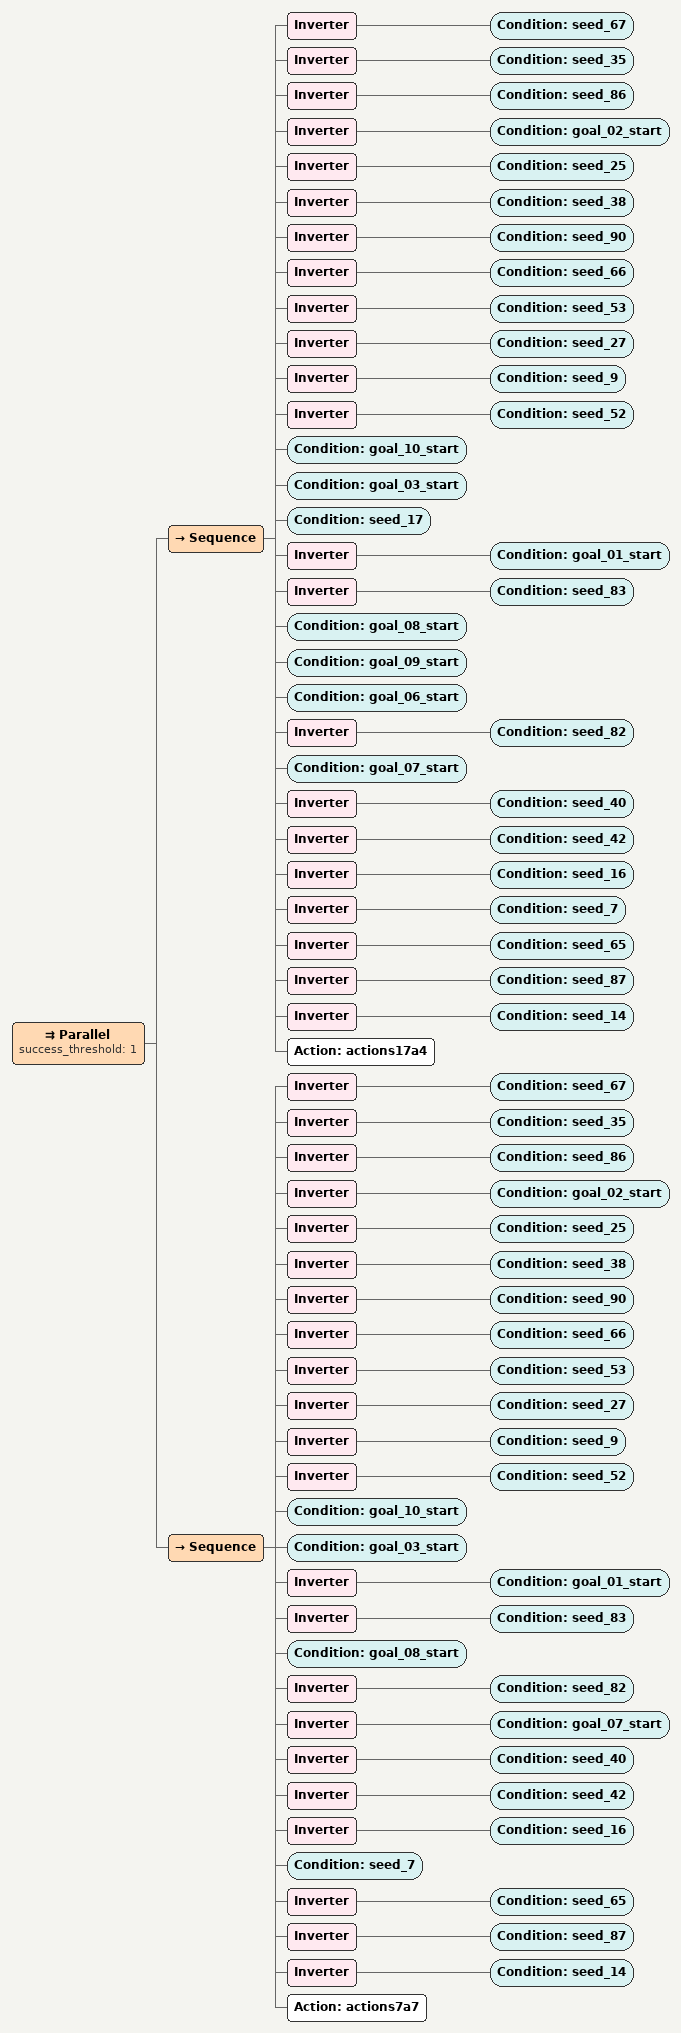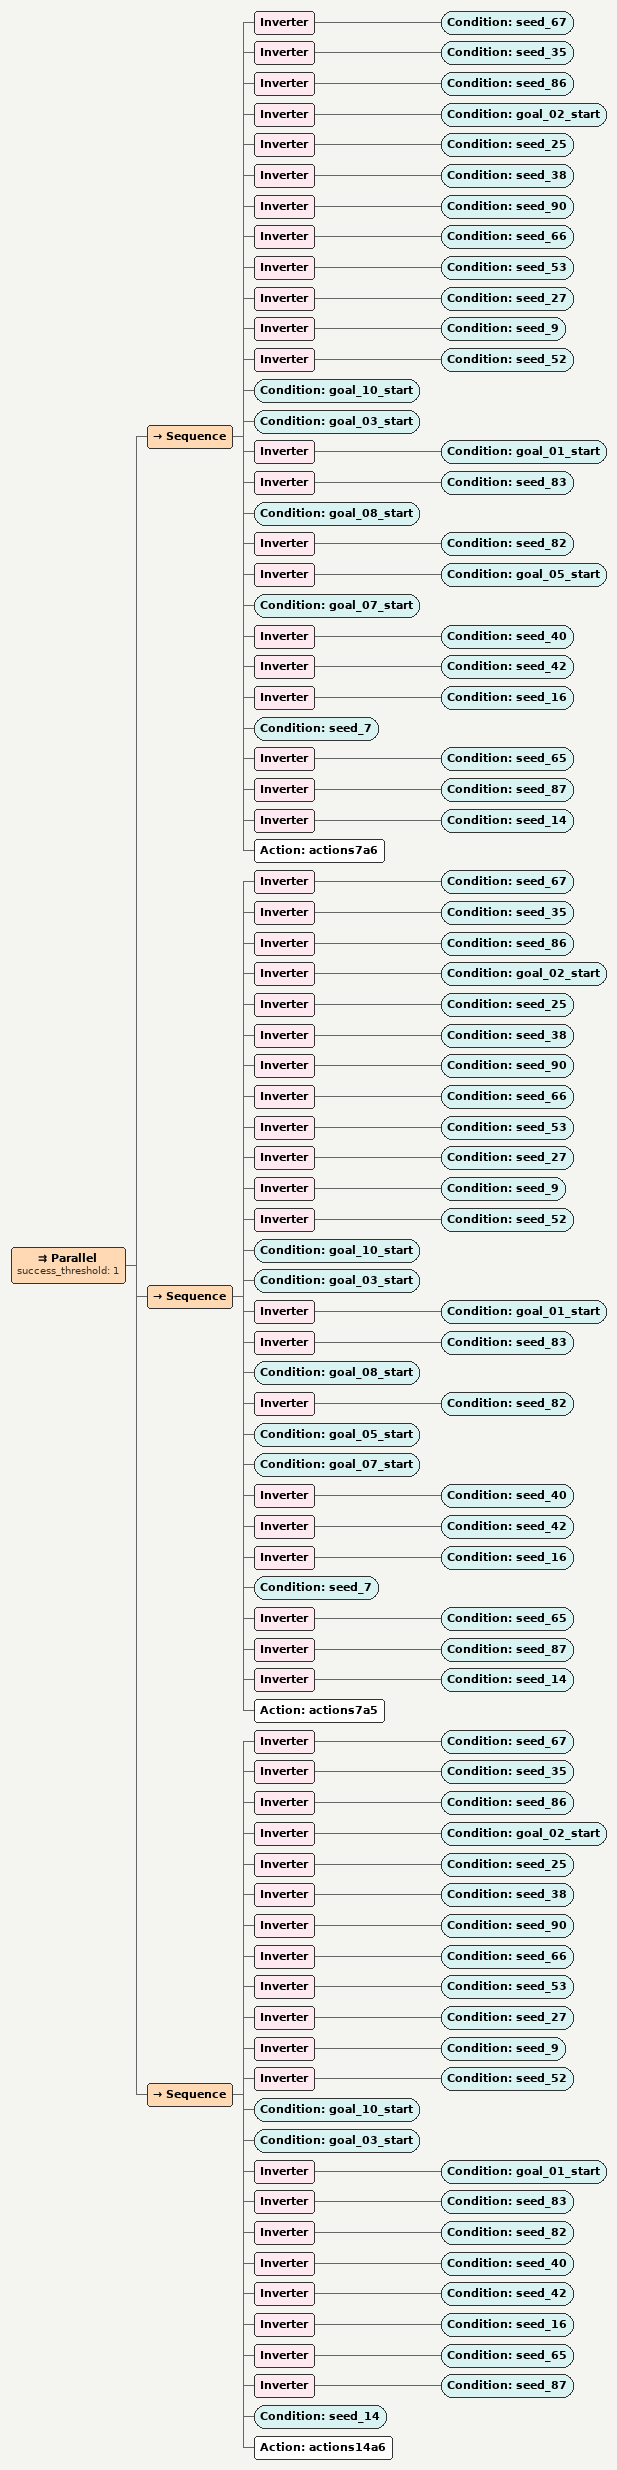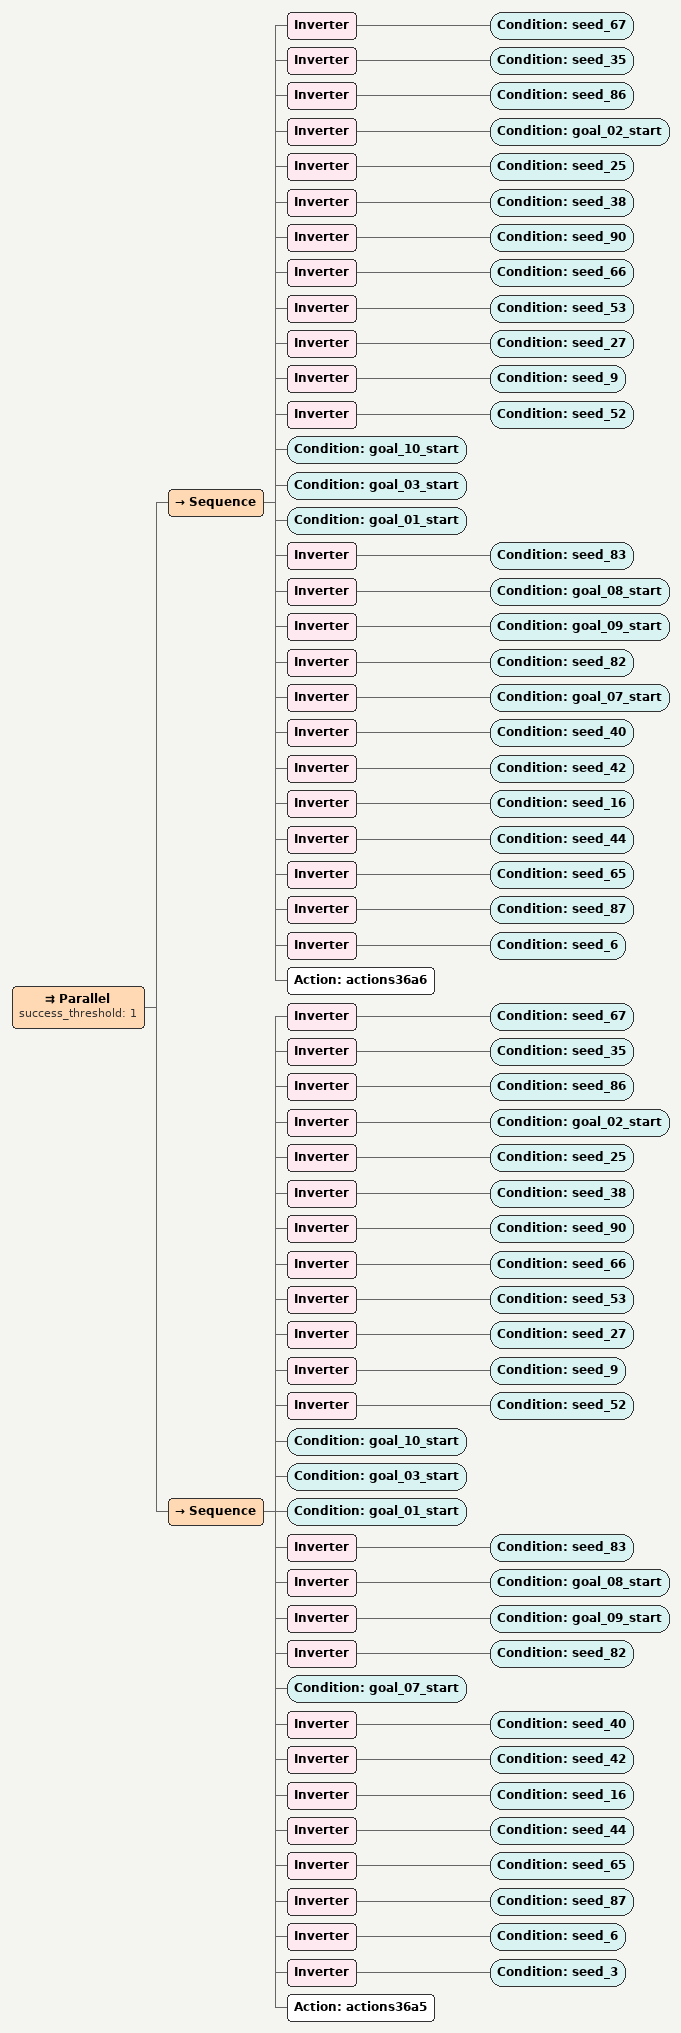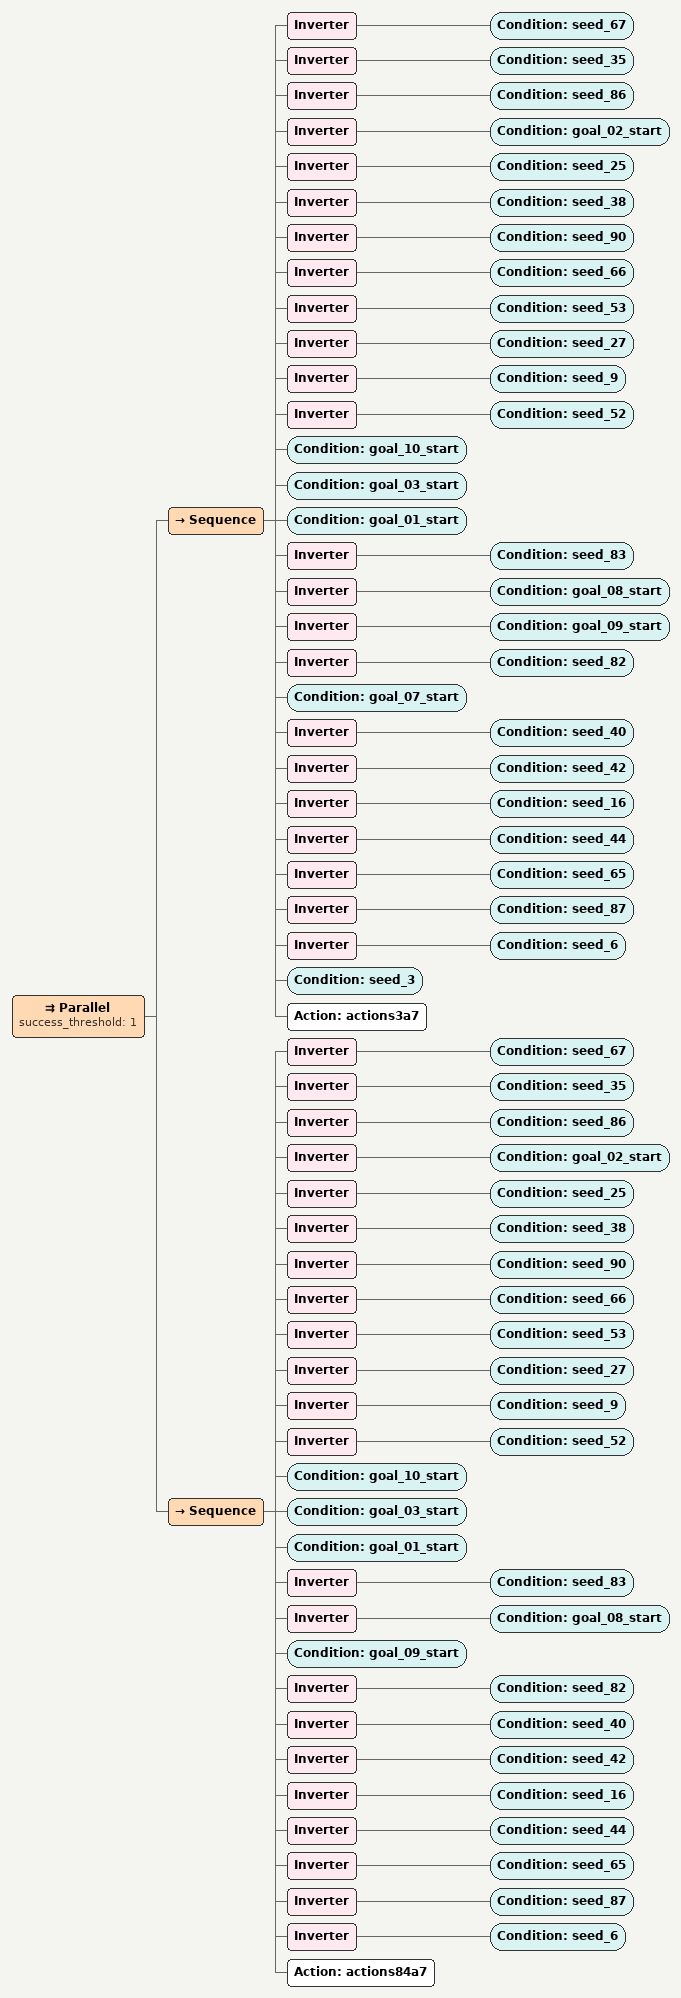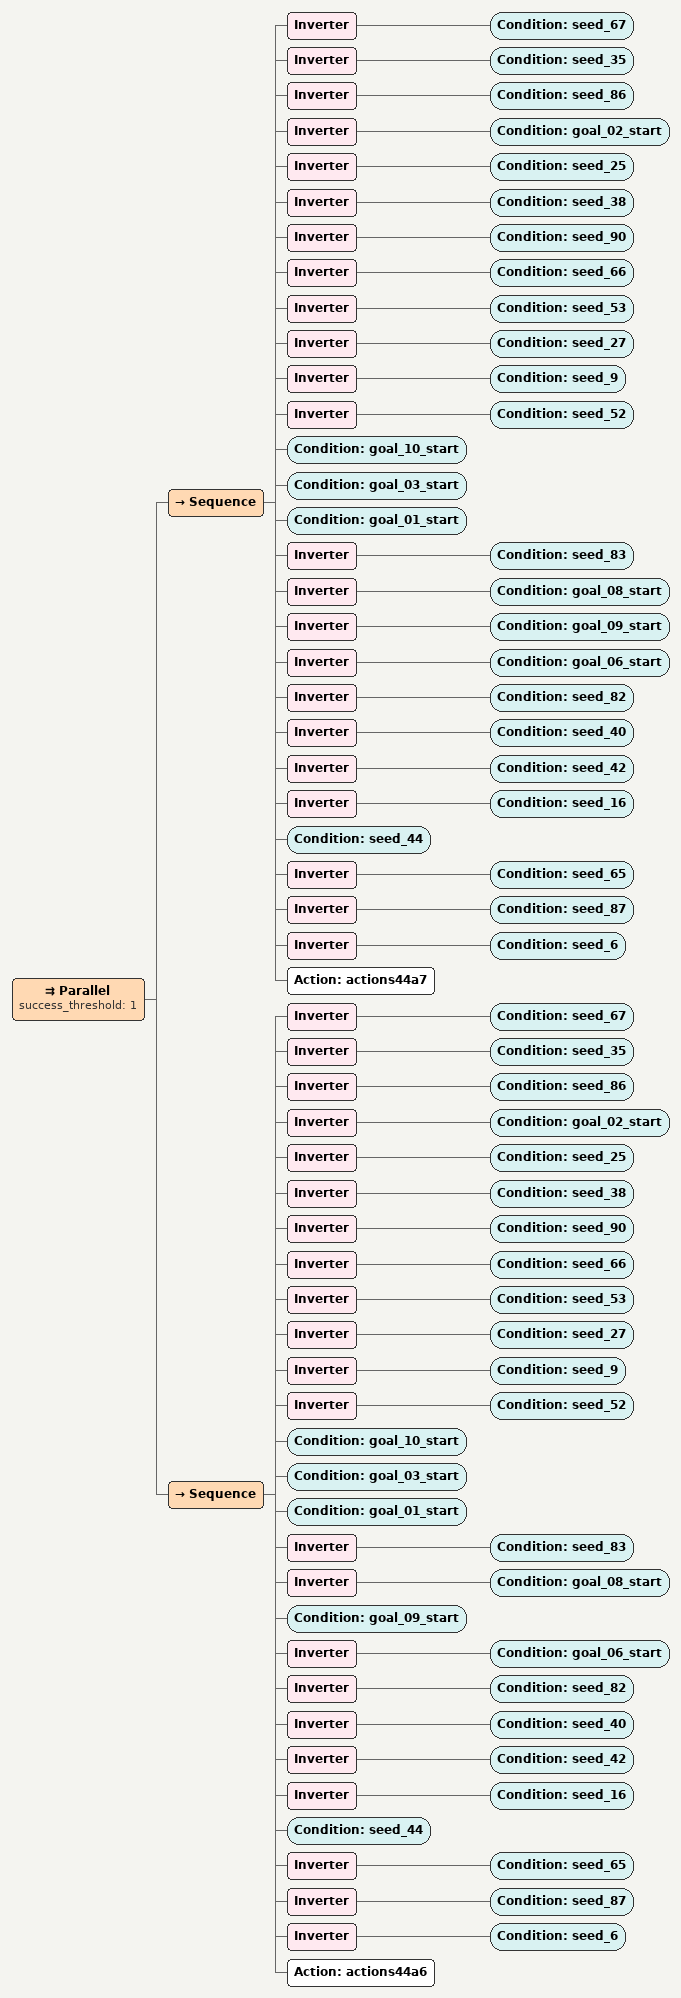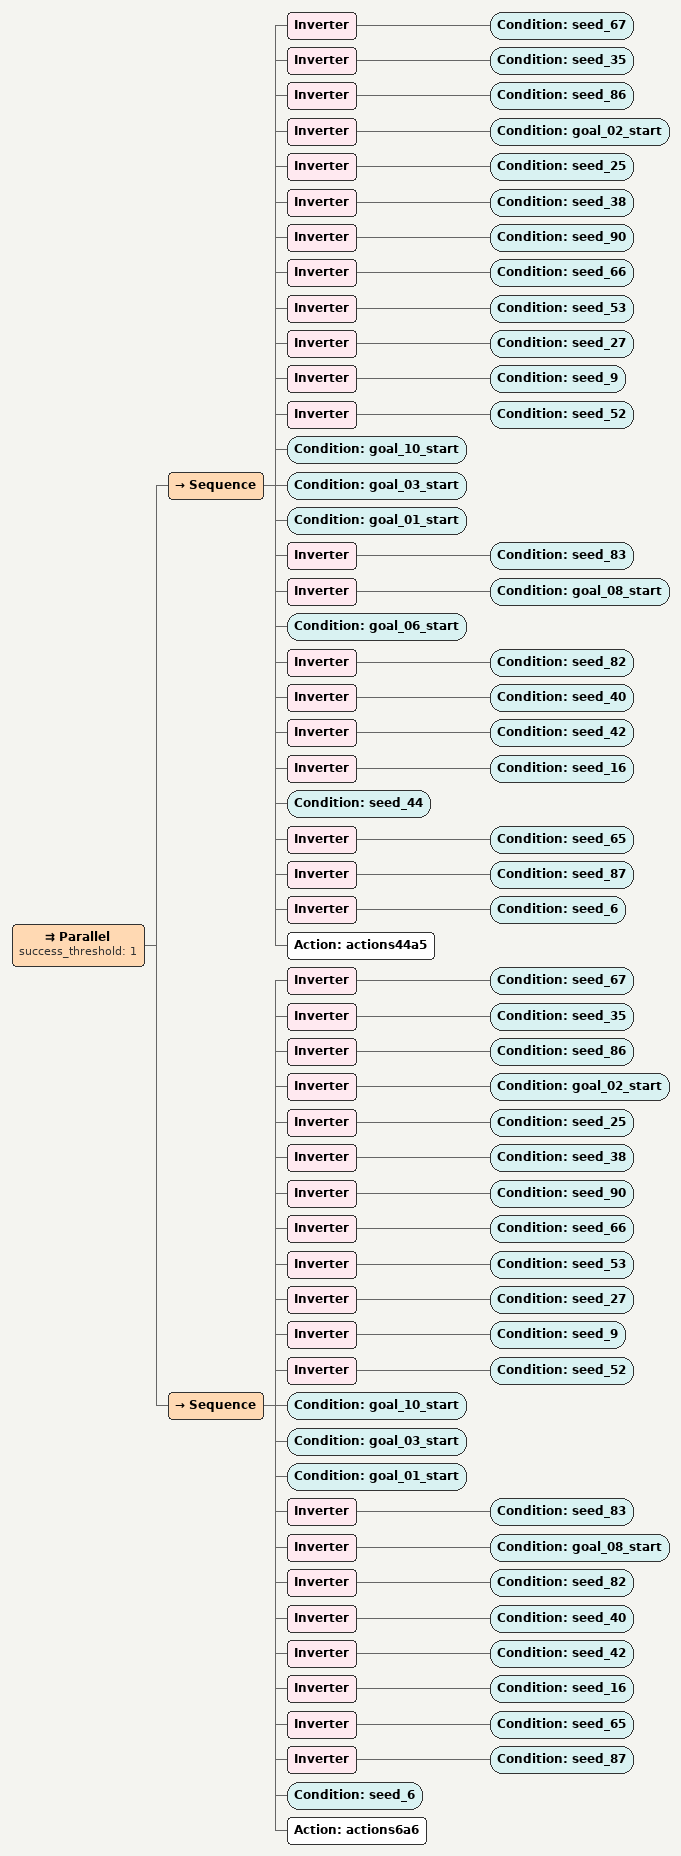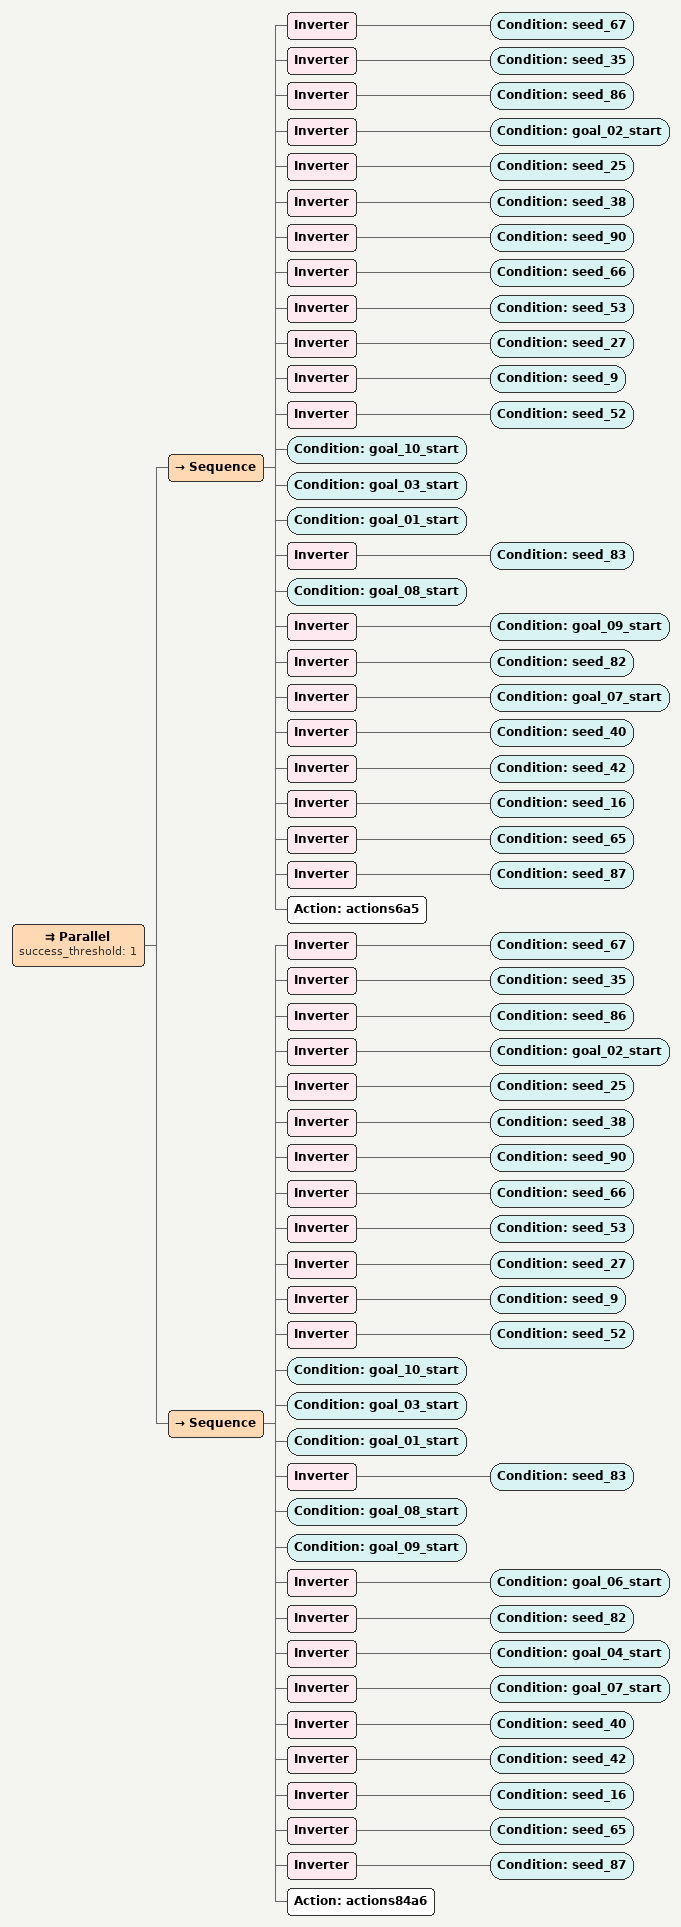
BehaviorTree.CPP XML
<Parallel success_threshold="1">
  <Sequence>
    <Inverter>
      <Condition ID="seed_67"/>
    </Inverter>
    <Inverter>
      <Condition ID="seed_35"/>
    </Inverter>
    <Inverter>
      <Condition ID="seed_86"/>
    </Inverter>
    <Inverter>
      <Condition ID="goal_02_start"/>
    </Inverter>
    <Inverter>
      <Condition ID="seed_25"/>
    </Inverter>
    <Inverter>
      <Condition ID="seed_38"/>
    </Inverter>
    <Inverter>
      <Condition ID="seed_90"/>
    </Inverter>
    <Inverter>
      <Condition ID="seed_66"/>
    </Inverter>
    <Inverter>
      <Condition ID="seed_53"/>
    </Inverter>
    <Inverter>
      <Condition ID="seed_27"/>
    </Inverter>
    <Inverter>
      <Condition ID="seed_9"/>
    </Inverter>
    <Inverter>
      <Condition ID="seed_52"/>
    </Inverter>
    <Condition ID="goal_10_start"/>
    <Condition ID="goal_03_start"/>
    <Condition ID="seed_17"/>
    <Inverter>
      <Condition ID="goal_01_start"/>
    </Inverter>
    <Inverter>
      <Condition ID="seed_83"/>
    </Inverter>
    <Condition ID="goal_08_start"/>
    <Condition ID="goal_09_start"/>
    <Condition ID="goal_06_start"/>
    <Inverter>
      <Condition ID="seed_82"/>
    </Inverter>
    <Condition ID="goal_07_start"/>
    <Inverter>
      <Condition ID="seed_40"/>
    </Inverter>
    <Inverter>
      <Condition ID="seed_42"/>
    </Inverter>
    <Inverter>
      <Condition ID="seed_16"/>
    </Inverter>
    <Inverter>
      <Condition ID="seed_7"/>
    </Inverter>
    <Inverter>
      <Condition ID="seed_65"/>
    </Inverter>
    <Inverter>
      <Condition ID="seed_87"/>
    </Inverter>
    <Inverter>
      <Condition ID="seed_14"/>
    </Inverter>
    <Action ID="actions17a4"/>
  </Sequence>
  <Sequence>
    <Inverter>
      <Condition ID="seed_67"/>
    </Inverter>
    <Inverter>
      <Condition ID="seed_35"/>
    </Inverter>
    <Inverter>
      <Condition ID="seed_86"/>
    </Inverter>
    <Inverter>
      <Condition ID="goal_02_start"/>
    </Inverter>
    <Inverter>
      <Condition ID="seed_25"/>
    </Inverter>
    <Inverter>
      <Condition ID="seed_38"/>
    </Inverter>
    <Inverter>
      <Condition ID="seed_90"/>
    </Inverter>
    <Inverter>
      <Condition ID="seed_66"/>
    </Inverter>
    <Inverter>
      <Condition ID="seed_53"/>
    </Inverter>
    <Inverter>
      <Condition ID="seed_27"/>
    </Inverter>
    <Inverter>
      <Condition ID="seed_9"/>
    </Inverter>
    <Inverter>
      <Condition ID="seed_52"/>
    </Inverter>
    <Condition ID="goal_10_start"/>
    <Condition ID="goal_03_start"/>
    <Inverter>
      <Condition ID="goal_01_start"/>
    </Inverter>
    <Inverter>
      <Condition ID="seed_83"/>
    </Inverter>
    <Condition ID="goal_08_start"/>
    <Inverter>
      <Condition ID="seed_82"/>
    </Inverter>
    <Inverter>
      <Condition ID="goal_07_start"/>
    </Inverter>
    <Inverter>
      <Condition ID="seed_40"/>
    </Inverter>
    <Inverter>
      <Condition ID="seed_42"/>
    </Inverter>
    <Inverter>
      <Condition ID="seed_16"/>
    </Inverter>
    <Condition ID="seed_7"/>
    <Inverter>
      <Condition ID="seed_65"/>
    </Inverter>
    <Inverter>
      <Condition ID="seed_87"/>
    </Inverter>
    <Inverter>
      <Condition ID="seed_14"/>
    </Inverter>
    <Action ID="actions7a7"/>
  </Sequence>
</Parallel>

<Parallel success_threshold="1">
  <Sequence>
    <Inverter>
      <Condition ID="seed_67"/>
    </Inverter>
    <Inverter>
      <Condition ID="seed_35"/>
    </Inverter>
    <Inverter>
      <Condition ID="seed_86"/>
    </Inverter>
    <Inverter>
      <Condition ID="goal_02_start"/>
    </Inverter>
    <Inverter>
      <Condition ID="seed_25"/>
    </Inverter>
    <Inverter>
      <Condition ID="seed_38"/>
    </Inverter>
    <Inverter>
      <Condition ID="seed_90"/>
    </Inverter>
    <Inverter>
      <Condition ID="seed_66"/>
    </Inverter>
    <Inverter>
      <Condition ID="seed_53"/>
    </Inverter>
    <Inverter>
      <Condition ID="seed_27"/>
    </Inverter>
    <Inverter>
      <Condition ID="seed_9"/>
    </Inverter>
    <Inverter>
      <Condition ID="seed_52"/>
    </Inverter>
    <Condition ID="goal_10_start"/>
    <Condition ID="goal_03_start"/>
    <Inverter>
      <Condition ID="goal_01_start"/>
    </Inverter>
    <Inverter>
      <Condition ID="seed_83"/>
    </Inverter>
    <Condition ID="goal_08_start"/>
    <Inverter>
      <Condition ID="seed_82"/>
    </Inverter>
    <Inverter>
      <Condition ID="goal_05_start"/>
    </Inverter>
    <Condition ID="goal_07_start"/>
    <Inverter>
      <Condition ID="seed_40"/>
    </Inverter>
    <Inverter>
      <Condition ID="seed_42"/>
    </Inverter>
    <Inverter>
      <Condition ID="seed_16"/>
    </Inverter>
    <Condition ID="seed_7"/>
    <Inverter>
      <Condition ID="seed_65"/>
    </Inverter>
    <Inverter>
      <Condition ID="seed_87"/>
    </Inverter>
    <Inverter>
      <Condition ID="seed_14"/>
    </Inverter>
    <Action ID="actions7a6"/>
  </Sequence>
  <Sequence>
    <Inverter>
      <Condition ID="seed_67"/>
    </Inverter>
    <Inverter>
      <Condition ID="seed_35"/>
    </Inverter>
    <Inverter>
      <Condition ID="seed_86"/>
    </Inverter>
    <Inverter>
      <Condition ID="goal_02_start"/>
    </Inverter>
    <Inverter>
      <Condition ID="seed_25"/>
    </Inverter>
    <Inverter>
      <Condition ID="seed_38"/>
    </Inverter>
    <Inverter>
      <Condition ID="seed_90"/>
    </Inverter>
    <Inverter>
      <Condition ID="seed_66"/>
    </Inverter>
    <Inverter>
      <Condition ID="seed_53"/>
    </Inverter>
    <Inverter>
      <Condition ID="seed_27"/>
    </Inverter>
    <Inverter>
      <Condition ID="seed_9"/>
    </Inverter>
    <Inverter>
      <Condition ID="seed_52"/>
    </Inverter>
    <Condition ID="goal_10_start"/>
    <Condition ID="goal_03_start"/>
    <Inverter>
      <Condition ID="goal_01_start"/>
    </Inverter>
    <Inverter>
      <Condition ID="seed_83"/>
    </Inverter>
    <Condition ID="goal_08_start"/>
    <Inverter>
      <Condition ID="seed_82"/>
    </Inverter>
    <Condition ID="goal_05_start"/>
    <Condition ID="goal_07_start"/>
    <Inverter>
      <Condition ID="seed_40"/>
    </Inverter>
    <Inverter>
      <Condition ID="seed_42"/>
    </Inverter>
    <Inverter>
      <Condition ID="seed_16"/>
    </Inverter>
    <Condition ID="seed_7"/>
    <Inverter>
      <Condition ID="seed_65"/>
    </Inverter>
    <Inverter>
      <Condition ID="seed_87"/>
    </Inverter>
    <Inverter>
      <Condition ID="seed_14"/>
    </Inverter>
    <Action ID="actions7a5"/>
  </Sequence>
  <Sequence>
    <Inverter>
      <Condition ID="seed_67"/>
    </Inverter>
    <Inverter>
      <Condition ID="seed_35"/>
    </Inverter>
    <Inverter>
      <Condition ID="seed_86"/>
    </Inverter>
    <Inverter>
      <Condition ID="goal_02_start"/>
    </Inverter>
    <Inverter>
      <Condition ID="seed_25"/>
    </Inverter>
    <Inverter>
      <Condition ID="seed_38"/>
    </Inverter>
    <Inverter>
      <Condition ID="seed_90"/>
    </Inverter>
    <Inverter>
      <Condition ID="seed_66"/>
    </Inverter>
    <Inverter>
      <Condition ID="seed_53"/>
    </Inverter>
    <Inverter>
      <Condition ID="seed_27"/>
    </Inverter>
    <Inverter>
      <Condition ID="seed_9"/>
    </Inverter>
    <Inverter>
      <Condition ID="seed_52"/>
    </Inverter>
    <Condition ID="goal_10_start"/>
    <Condition ID="goal_03_start"/>
    <Inverter>
      <Condition ID="goal_01_start"/>
    </Inverter>
    <Inverter>
      <Condition ID="seed_83"/>
    </Inverter>
    <Inverter>
      <Condition ID="seed_82"/>
    </Inverter>
    <Inverter>
      <Condition ID="seed_40"/>
    </Inverter>
    <Inverter>
      <Condition ID="seed_42"/>
    </Inverter>
    <Inverter>
      <Condition ID="seed_16"/>
    </Inverter>
    <Inverter>
      <Condition ID="seed_65"/>
    </Inverter>
    <Inverter>
      <Condition ID="seed_87"/>
    </Inverter>
    <Condition ID="seed_14"/>
    <Action ID="actions14a6"/>
  </Sequence>
</Parallel>

<Parallel success_threshold="1">
  <Sequence>
    <Inverter>
      <Condition ID="seed_67"/>
    </Inverter>
    <Inverter>
      <Condition ID="seed_35"/>
    </Inverter>
    <Inverter>
      <Condition ID="seed_86"/>
    </Inverter>
    <Inverter>
      <Condition ID="goal_02_start"/>
    </Inverter>
    <Inverter>
      <Condition ID="seed_25"/>
    </Inverter>
    <Inverter>
      <Condition ID="seed_38"/>
    </Inverter>
    <Inverter>
      <Condition ID="seed_90"/>
    </Inverter>
    <Inverter>
      <Condition ID="seed_66"/>
    </Inverter>
    <Inverter>
      <Condition ID="seed_53"/>
    </Inverter>
    <Inverter>
      <Condition ID="seed_27"/>
    </Inverter>
    <Inverter>
      <Condition ID="seed_9"/>
    </Inverter>
    <Inverter>
      <Condition ID="seed_52"/>
    </Inverter>
    <Condition ID="goal_10_start"/>
    <Condition ID="goal_03_start"/>
    <Condition ID="goal_01_start"/>
    <Inverter>
      <Condition ID="seed_83"/>
    </Inverter>
    <Inverter>
      <Condition ID="goal_08_start"/>
    </Inverter>
    <Inverter>
      <Condition ID="goal_09_start"/>
    </Inverter>
    <Inverter>
      <Condition ID="seed_82"/>
    </Inverter>
    <Inverter>
      <Condition ID="goal_07_start"/>
    </Inverter>
    <Inverter>
      <Condition ID="seed_40"/>
    </Inverter>
    <Inverter>
      <Condition ID="seed_42"/>
    </Inverter>
    <Inverter>
      <Condition ID="seed_16"/>
    </Inverter>
    <Inverter>
      <Condition ID="seed_44"/>
    </Inverter>
    <Inverter>
      <Condition ID="seed_65"/>
    </Inverter>
    <Inverter>
      <Condition ID="seed_87"/>
    </Inverter>
    <Inverter>
      <Condition ID="seed_6"/>
    </Inverter>
    <Action ID="actions36a6"/>
  </Sequence>
  <Sequence>
    <Inverter>
      <Condition ID="seed_67"/>
    </Inverter>
    <Inverter>
      <Condition ID="seed_35"/>
    </Inverter>
    <Inverter>
      <Condition ID="seed_86"/>
    </Inverter>
    <Inverter>
      <Condition ID="goal_02_start"/>
    </Inverter>
    <Inverter>
      <Condition ID="seed_25"/>
    </Inverter>
    <Inverter>
      <Condition ID="seed_38"/>
    </Inverter>
    <Inverter>
      <Condition ID="seed_90"/>
    </Inverter>
    <Inverter>
      <Condition ID="seed_66"/>
    </Inverter>
    <Inverter>
      <Condition ID="seed_53"/>
    </Inverter>
    <Inverter>
      <Condition ID="seed_27"/>
    </Inverter>
    <Inverter>
      <Condition ID="seed_9"/>
    </Inverter>
    <Inverter>
      <Condition ID="seed_52"/>
    </Inverter>
    <Condition ID="goal_10_start"/>
    <Condition ID="goal_03_start"/>
    <Condition ID="goal_01_start"/>
    <Inverter>
      <Condition ID="seed_83"/>
    </Inverter>
    <Inverter>
      <Condition ID="goal_08_start"/>
    </Inverter>
    <Inverter>
      <Condition ID="goal_09_start"/>
    </Inverter>
    <Inverter>
      <Condition ID="seed_82"/>
    </Inverter>
    <Condition ID="goal_07_start"/>
    <Inverter>
      <Condition ID="seed_40"/>
    </Inverter>
    <Inverter>
      <Condition ID="seed_42"/>
    </Inverter>
    <Inverter>
      <Condition ID="seed_16"/>
    </Inverter>
    <Inverter>
      <Condition ID="seed_44"/>
    </Inverter>
    <Inverter>
      <Condition ID="seed_65"/>
    </Inverter>
    <Inverter>
      <Condition ID="seed_87"/>
    </Inverter>
    <Inverter>
      <Condition ID="seed_6"/>
    </Inverter>
    <Inverter>
      <Condition ID="seed_3"/>
    </Inverter>
    <Action ID="actions36a5"/>
  </Sequence>
</Parallel>

<Parallel success_threshold="1">
  <Sequence>
    <Inverter>
      <Condition ID="seed_67"/>
    </Inverter>
    <Inverter>
      <Condition ID="seed_35"/>
    </Inverter>
    <Inverter>
      <Condition ID="seed_86"/>
    </Inverter>
    <Inverter>
      <Condition ID="goal_02_start"/>
    </Inverter>
    <Inverter>
      <Condition ID="seed_25"/>
    </Inverter>
    <Inverter>
      <Condition ID="seed_38"/>
    </Inverter>
    <Inverter>
      <Condition ID="seed_90"/>
    </Inverter>
    <Inverter>
      <Condition ID="seed_66"/>
    </Inverter>
    <Inverter>
      <Condition ID="seed_53"/>
    </Inverter>
    <Inverter>
      <Condition ID="seed_27"/>
    </Inverter>
    <Inverter>
      <Condition ID="seed_9"/>
    </Inverter>
    <Inverter>
      <Condition ID="seed_52"/>
    </Inverter>
    <Condition ID="goal_10_start"/>
    <Condition ID="goal_03_start"/>
    <Condition ID="goal_01_start"/>
    <Inverter>
      <Condition ID="seed_83"/>
    </Inverter>
    <Inverter>
      <Condition ID="goal_08_start"/>
    </Inverter>
    <Inverter>
      <Condition ID="goal_09_start"/>
    </Inverter>
    <Inverter>
      <Condition ID="seed_82"/>
    </Inverter>
    <Condition ID="goal_07_start"/>
    <Inverter>
      <Condition ID="seed_40"/>
    </Inverter>
    <Inverter>
      <Condition ID="seed_42"/>
    </Inverter>
    <Inverter>
      <Condition ID="seed_16"/>
    </Inverter>
    <Inverter>
      <Condition ID="seed_44"/>
    </Inverter>
    <Inverter>
      <Condition ID="seed_65"/>
    </Inverter>
    <Inverter>
      <Condition ID="seed_87"/>
    </Inverter>
    <Inverter>
      <Condition ID="seed_6"/>
    </Inverter>
    <Condition ID="seed_3"/>
    <Action ID="actions3a7"/>
  </Sequence>
  <Sequence>
    <Inverter>
      <Condition ID="seed_67"/>
    </Inverter>
    <Inverter>
      <Condition ID="seed_35"/>
    </Inverter>
    <Inverter>
      <Condition ID="seed_86"/>
    </Inverter>
    <Inverter>
      <Condition ID="goal_02_start"/>
    </Inverter>
    <Inverter>
      <Condition ID="seed_25"/>
    </Inverter>
    <Inverter>
      <Condition ID="seed_38"/>
    </Inverter>
    <Inverter>
      <Condition ID="seed_90"/>
    </Inverter>
    <Inverter>
      <Condition ID="seed_66"/>
    </Inverter>
    <Inverter>
      <Condition ID="seed_53"/>
    </Inverter>
    <Inverter>
      <Condition ID="seed_27"/>
    </Inverter>
    <Inverter>
      <Condition ID="seed_9"/>
    </Inverter>
    <Inverter>
      <Condition ID="seed_52"/>
    </Inverter>
    <Condition ID="goal_10_start"/>
    <Condition ID="goal_03_start"/>
    <Condition ID="goal_01_start"/>
    <Inverter>
      <Condition ID="seed_83"/>
    </Inverter>
    <Inverter>
      <Condition ID="goal_08_start"/>
    </Inverter>
    <Condition ID="goal_09_start"/>
    <Inverter>
      <Condition ID="seed_82"/>
    </Inverter>
    <Inverter>
      <Condition ID="seed_40"/>
    </Inverter>
    <Inverter>
      <Condition ID="seed_42"/>
    </Inverter>
    <Inverter>
      <Condition ID="seed_16"/>
    </Inverter>
    <Inverter>
      <Condition ID="seed_44"/>
    </Inverter>
    <Inverter>
      <Condition ID="seed_65"/>
    </Inverter>
    <Inverter>
      <Condition ID="seed_87"/>
    </Inverter>
    <Inverter>
      <Condition ID="seed_6"/>
    </Inverter>
    <Action ID="actions84a7"/>
  </Sequence>
</Parallel>

<Parallel success_threshold="1">
  <Sequence>
    <Inverter>
      <Condition ID="seed_67"/>
    </Inverter>
    <Inverter>
      <Condition ID="seed_35"/>
    </Inverter>
    <Inverter>
      <Condition ID="seed_86"/>
    </Inverter>
    <Inverter>
      <Condition ID="goal_02_start"/>
    </Inverter>
    <Inverter>
      <Condition ID="seed_25"/>
    </Inverter>
    <Inverter>
      <Condition ID="seed_38"/>
    </Inverter>
    <Inverter>
      <Condition ID="seed_90"/>
    </Inverter>
    <Inverter>
      <Condition ID="seed_66"/>
    </Inverter>
    <Inverter>
      <Condition ID="seed_53"/>
    </Inverter>
    <Inverter>
      <Condition ID="seed_27"/>
    </Inverter>
    <Inverter>
      <Condition ID="seed_9"/>
    </Inverter>
    <Inverter>
      <Condition ID="seed_52"/>
    </Inverter>
    <Condition ID="goal_10_start"/>
    <Condition ID="goal_03_start"/>
    <Condition ID="goal_01_start"/>
    <Inverter>
      <Condition ID="seed_83"/>
    </Inverter>
    <Inverter>
      <Condition ID="goal_08_start"/>
    </Inverter>
    <Inverter>
      <Condition ID="goal_09_start"/>
    </Inverter>
    <Inverter>
      <Condition ID="goal_06_start"/>
    </Inverter>
    <Inverter>
      <Condition ID="seed_82"/>
    </Inverter>
    <Inverter>
      <Condition ID="seed_40"/>
    </Inverter>
    <Inverter>
      <Condition ID="seed_42"/>
    </Inverter>
    <Inverter>
      <Condition ID="seed_16"/>
    </Inverter>
    <Condition ID="seed_44"/>
    <Inverter>
      <Condition ID="seed_65"/>
    </Inverter>
    <Inverter>
      <Condition ID="seed_87"/>
    </Inverter>
    <Inverter>
      <Condition ID="seed_6"/>
    </Inverter>
    <Action ID="actions44a7"/>
  </Sequence>
  <Sequence>
    <Inverter>
      <Condition ID="seed_67"/>
    </Inverter>
    <Inverter>
      <Condition ID="seed_35"/>
    </Inverter>
    <Inverter>
      <Condition ID="seed_86"/>
    </Inverter>
    <Inverter>
      <Condition ID="goal_02_start"/>
    </Inverter>
    <Inverter>
      <Condition ID="seed_25"/>
    </Inverter>
    <Inverter>
      <Condition ID="seed_38"/>
    </Inverter>
    <Inverter>
      <Condition ID="seed_90"/>
    </Inverter>
    <Inverter>
      <Condition ID="seed_66"/>
    </Inverter>
    <Inverter>
      <Condition ID="seed_53"/>
    </Inverter>
    <Inverter>
      <Condition ID="seed_27"/>
    </Inverter>
    <Inverter>
      <Condition ID="seed_9"/>
    </Inverter>
    <Inverter>
      <Condition ID="seed_52"/>
    </Inverter>
    <Condition ID="goal_10_start"/>
    <Condition ID="goal_03_start"/>
    <Condition ID="goal_01_start"/>
    <Inverter>
      <Condition ID="seed_83"/>
    </Inverter>
    <Inverter>
      <Condition ID="goal_08_start"/>
    </Inverter>
    <Condition ID="goal_09_start"/>
    <Inverter>
      <Condition ID="goal_06_start"/>
    </Inverter>
    <Inverter>
      <Condition ID="seed_82"/>
    </Inverter>
    <Inverter>
      <Condition ID="seed_40"/>
    </Inverter>
    <Inverter>
      <Condition ID="seed_42"/>
    </Inverter>
    <Inverter>
      <Condition ID="seed_16"/>
    </Inverter>
    <Condition ID="seed_44"/>
    <Inverter>
      <Condition ID="seed_65"/>
    </Inverter>
    <Inverter>
      <Condition ID="seed_87"/>
    </Inverter>
    <Inverter>
      <Condition ID="seed_6"/>
    </Inverter>
    <Action ID="actions44a6"/>
  </Sequence>
</Parallel>

<Parallel success_threshold="1">
  <Sequence>
    <Inverter>
      <Condition ID="seed_67"/>
    </Inverter>
    <Inverter>
      <Condition ID="seed_35"/>
    </Inverter>
    <Inverter>
      <Condition ID="seed_86"/>
    </Inverter>
    <Inverter>
      <Condition ID="goal_02_start"/>
    </Inverter>
    <Inverter>
      <Condition ID="seed_25"/>
    </Inverter>
    <Inverter>
      <Condition ID="seed_38"/>
    </Inverter>
    <Inverter>
      <Condition ID="seed_90"/>
    </Inverter>
    <Inverter>
      <Condition ID="seed_66"/>
    </Inverter>
    <Inverter>
      <Condition ID="seed_53"/>
    </Inverter>
    <Inverter>
      <Condition ID="seed_27"/>
    </Inverter>
    <Inverter>
      <Condition ID="seed_9"/>
    </Inverter>
    <Inverter>
      <Condition ID="seed_52"/>
    </Inverter>
    <Condition ID="goal_10_start"/>
    <Condition ID="goal_03_start"/>
    <Condition ID="goal_01_start"/>
    <Inverter>
      <Condition ID="seed_83"/>
    </Inverter>
    <Inverter>
      <Condition ID="goal_08_start"/>
    </Inverter>
    <Condition ID="goal_06_start"/>
    <Inverter>
      <Condition ID="seed_82"/>
    </Inverter>
    <Inverter>
      <Condition ID="seed_40"/>
    </Inverter>
    <Inverter>
      <Condition ID="seed_42"/>
    </Inverter>
    <Inverter>
      <Condition ID="seed_16"/>
    </Inverter>
    <Condition ID="seed_44"/>
    <Inverter>
      <Condition ID="seed_65"/>
    </Inverter>
    <Inverter>
      <Condition ID="seed_87"/>
    </Inverter>
    <Inverter>
      <Condition ID="seed_6"/>
    </Inverter>
    <Action ID="actions44a5"/>
  </Sequence>
  <Sequence>
    <Inverter>
      <Condition ID="seed_67"/>
    </Inverter>
    <Inverter>
      <Condition ID="seed_35"/>
    </Inverter>
    <Inverter>
      <Condition ID="seed_86"/>
    </Inverter>
    <Inverter>
      <Condition ID="goal_02_start"/>
    </Inverter>
    <Inverter>
      <Condition ID="seed_25"/>
    </Inverter>
    <Inverter>
      <Condition ID="seed_38"/>
    </Inverter>
    <Inverter>
      <Condition ID="seed_90"/>
    </Inverter>
    <Inverter>
      <Condition ID="seed_66"/>
    </Inverter>
    <Inverter>
      <Condition ID="seed_53"/>
    </Inverter>
    <Inverter>
      <Condition ID="seed_27"/>
    </Inverter>
    <Inverter>
      <Condition ID="seed_9"/>
    </Inverter>
    <Inverter>
      <Condition ID="seed_52"/>
    </Inverter>
    <Condition ID="goal_10_start"/>
    <Condition ID="goal_03_start"/>
    <Condition ID="goal_01_start"/>
    <Inverter>
      <Condition ID="seed_83"/>
    </Inverter>
    <Inverter>
      <Condition ID="goal_08_start"/>
    </Inverter>
    <Inverter>
      <Condition ID="seed_82"/>
    </Inverter>
    <Inverter>
      <Condition ID="seed_40"/>
    </Inverter>
    <Inverter>
      <Condition ID="seed_42"/>
    </Inverter>
    <Inverter>
      <Condition ID="seed_16"/>
    </Inverter>
    <Inverter>
      <Condition ID="seed_65"/>
    </Inverter>
    <Inverter>
      <Condition ID="seed_87"/>
    </Inverter>
    <Condition ID="seed_6"/>
    <Action ID="actions6a6"/>
  </Sequence>
</Parallel>

<Parallel success_threshold="1">
  <Sequence>
    <Inverter>
      <Condition ID="seed_67"/>
    </Inverter>
    <Inverter>
      <Condition ID="seed_35"/>
    </Inverter>
    <Inverter>
      <Condition ID="seed_86"/>
    </Inverter>
    <Inverter>
      <Condition ID="goal_02_start"/>
    </Inverter>
    <Inverter>
      <Condition ID="seed_25"/>
    </Inverter>
    <Inverter>
      <Condition ID="seed_38"/>
    </Inverter>
    <Inverter>
      <Condition ID="seed_90"/>
    </Inverter>
    <Inverter>
      <Condition ID="seed_66"/>
    </Inverter>
    <Inverter>
      <Condition ID="seed_53"/>
    </Inverter>
    <Inverter>
      <Condition ID="seed_27"/>
    </Inverter>
    <Inverter>
      <Condition ID="seed_9"/>
    </Inverter>
    <Inverter>
      <Condition ID="seed_52"/>
    </Inverter>
    <Condition ID="goal_10_start"/>
    <Condition ID="goal_03_start"/>
    <Condition ID="goal_01_start"/>
    <Inverter>
      <Condition ID="seed_83"/>
    </Inverter>
    <Condition ID="goal_08_start"/>
    <Inverter>
      <Condition ID="goal_09_start"/>
    </Inverter>
    <Inverter>
      <Condition ID="seed_82"/>
    </Inverter>
    <Inverter>
      <Condition ID="goal_07_start"/>
    </Inverter>
    <Inverter>
      <Condition ID="seed_40"/>
    </Inverter>
    <Inverter>
      <Condition ID="seed_42"/>
    </Inverter>
    <Inverter>
      <Condition ID="seed_16"/>
    </Inverter>
    <Inverter>
      <Condition ID="seed_65"/>
    </Inverter>
    <Inverter>
      <Condition ID="seed_87"/>
    </Inverter>
    <Action ID="actions6a5"/>
  </Sequence>
  <Sequence>
    <Inverter>
      <Condition ID="seed_67"/>
    </Inverter>
    <Inverter>
      <Condition ID="seed_35"/>
    </Inverter>
    <Inverter>
      <Condition ID="seed_86"/>
    </Inverter>
    <Inverter>
      <Condition ID="goal_02_start"/>
    </Inverter>
    <Inverter>
      <Condition ID="seed_25"/>
    </Inverter>
    <Inverter>
      <Condition ID="seed_38"/>
    </Inverter>
    <Inverter>
      <Condition ID="seed_90"/>
    </Inverter>
    <Inverter>
      <Condition ID="seed_66"/>
    </Inverter>
    <Inverter>
      <Condition ID="seed_53"/>
    </Inverter>
    <Inverter>
      <Condition ID="seed_27"/>
    </Inverter>
    <Inverter>
      <Condition ID="seed_9"/>
    </Inverter>
    <Inverter>
      <Condition ID="seed_52"/>
    </Inverter>
    <Condition ID="goal_10_start"/>
    <Condition ID="goal_03_start"/>
    <Condition ID="goal_01_start"/>
    <Inverter>
      <Condition ID="seed_83"/>
    </Inverter>
    <Condition ID="goal_08_start"/>
    <Condition ID="goal_09_start"/>
    <Inverter>
      <Condition ID="goal_06_start"/>
    </Inverter>
    <Inverter>
      <Condition ID="seed_82"/>
    </Inverter>
    <Inverter>
      <Condition ID="goal_04_start"/>
    </Inverter>
    <Inverter>
      <Condition ID="goal_07_start"/>
    </Inverter>
    <Inverter>
      <Condition ID="seed_40"/>
    </Inverter>
    <Inverter>
      <Condition ID="seed_42"/>
    </Inverter>
    <Inverter>
      <Condition ID="seed_16"/>
    </Inverter>
    <Inverter>
      <Condition ID="seed_65"/>
    </Inverter>
    <Inverter>
      <Condition ID="seed_87"/>
    </Inverter>
    <Action ID="actions84a6"/>
  </Sequence>
</Parallel>
